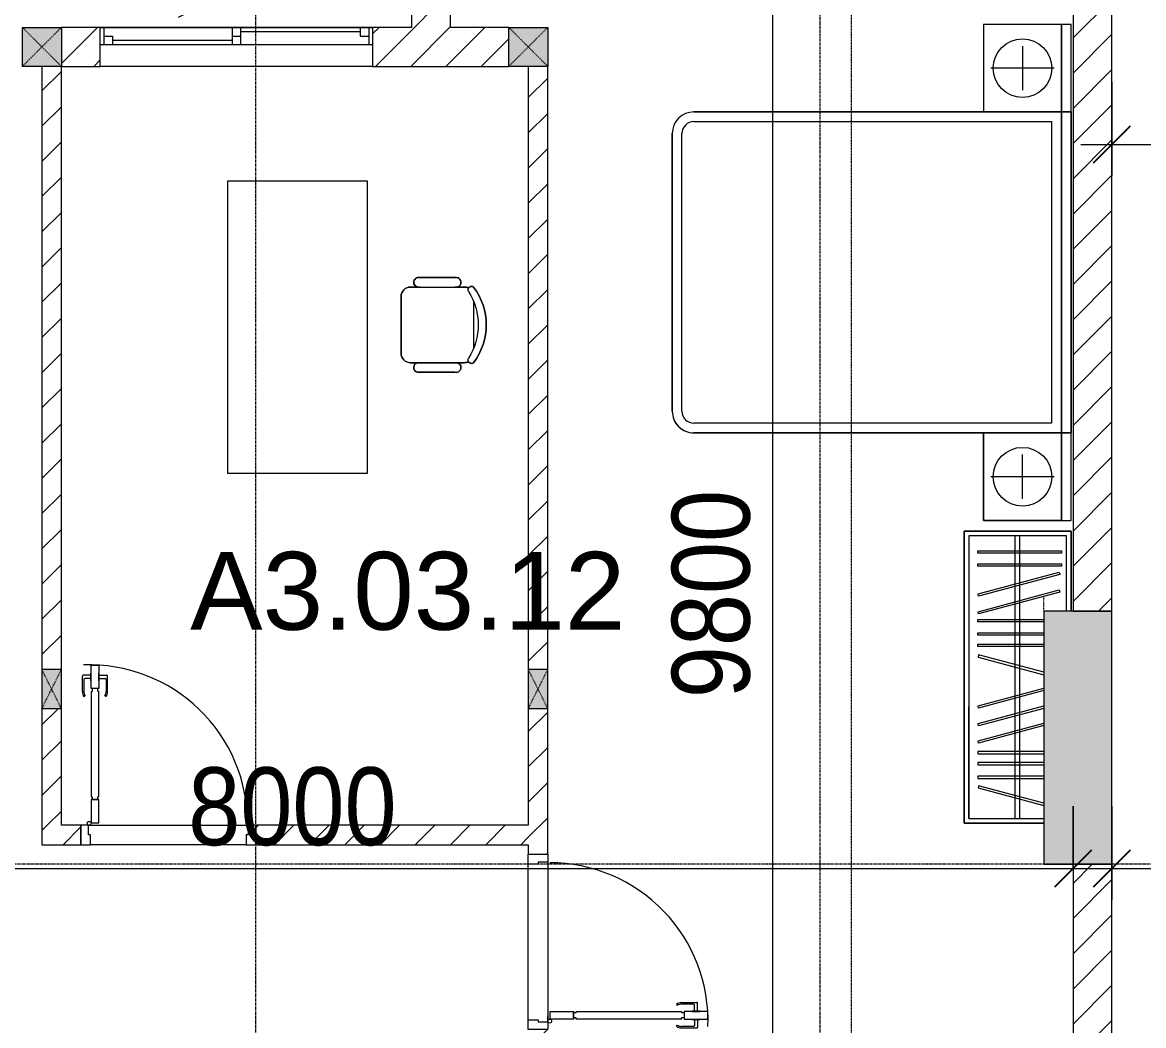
# Model space of a CAD drawing. Header units: millimetres. Extents: x 1591 to 240306, y -15958 to 82755.
# Drawn here: x 121854 to 127616, y 38407 to 43563 of the extents above; entities that cross this region are included whole.
import ezdxf

# ---------------------------------------------------------------- set-up
doc = ezdxf.new("R2010")
doc.units = ezdxf.units.MM
for name, pattern in [('Dash', [6, 3, -3]), ('Dash 1_8_', [6.35, 3.175, -3.175]), ('Dash Dot 3_16_', [7.9375, 4.7625, -1.5875, 0, -1.5875]), ('Grid Line', [22.225, 12.7, -3.175, 3.175, -3.175])]:
    doc.linetypes.add(name, pattern=pattern)
for name, color, linetype, lineweight in [('0-1', 7, 'Continuous', 5), ('A-ANNO-DIMS', 211, 'Continuous', 9), ('A-ANNO-DIMS-160', 211, 'Continuous', 9), ('A-AREA', 32, 'Dash 1_8_', 9), ('A-AREA-IDEN', 2, 'Continuous', 9), ('A-DETL-GENF-1', 9, 'Continuous', 9), ('A-DOOR-1', 254, 'Continuous', 9), ('A-DOOR-2', 9, 'Continuous', 9), ('A-FLOR-2', 9, 'Continuous', 9), ('A-GLAZ', 151, 'Continuous', 9), ('A-WALL-1', 253, 'Continuous', 18), ('A-WALL-2', 9, 'Continuous', 9), ('A-WALL-3', 113, 'Continuous', 18), ('A-WALL-PATT-1', 10, 'Continuous', 9), ('A-WALL-PATT-2', 111, 'Continuous', 9), ('G-ANNO-SYMB-1', 111, 'Dash Dot 3_16_', 18), ('I-FURN', 30, 'Continuous', 9), ('I-FURN-1', 254, 'Continuous', 9), ('S-COLS', 52, 'Continuous', 9), ('S-COLS-1', 52, 'Continuous', 5), ('S-COLS-2', 7, 'Continuous', 18), ('S-COLS-3', 254, 'Continuous', 9), ('S-COLS-4', 253, 'Continuous', 18), ('S-COLS-5', 52, 'Continuous', 18), ('S-COLS-HDLN', 52, 'Dash', 9), ('S-COLS-HDLN-1', 9, 'Dash', 9), ('S-GRID-1', 1, 'Grid Line', 9)]:
    doc.layers.add(name, color=color, linetype=linetype, lineweight=lineweight)
doc.styles.add('Arial_6', font='arial_0.ttf', dxfattribs={"height": 400})
doc.styles.add('UTM Avo', font='UTM Avo.ttf', dxfattribs={"width": 0.9, "height": 400})
doc.dimstyles.new('1_Dim_chi_tiet_2_5', dxfattribs={"dimscale": 304.8, "dimtxt": 399.720379, "dimasz": 0.629921, "dimexe": 0.524934, "dimexo": 0.0625, "dimgap": 0.052493, "dimtad": 1, "dimdec": 0, "dimrnd": 5, "dimzin": 0, "dimdsep": 46, "dimtxsty": 'UTM Avo', "dimblk1": 'OBLIQUE', "dimblk2": 'OBLIQUE', "dimsah": 1, "dimcen": 0.09, "dimdle": 0.524934, "dimazin": 0, "dimtfac": 1, "dimtdec": 4, "dimtix": 1, "dimtmove": 0, "dimatfit": 3, "dimfxl": 1.049869, "dimfxlon": 1, "dimtvp": 1, "dimtolj": 1, "dimtzin": 0, "dimarcsym": 2})
doc.dimstyles.new('1_Dim_chi_tiet_2_5_1', dxfattribs={"dimscale": 304.8, "dimtxt": 399.720379, "dimasz": 0.629921, "dimexe": 0.524934, "dimexo": 0.0625, "dimgap": 0.052493, "dimtad": 1, "dimdec": 0, "dimrnd": 5, "dimzin": 0, "dimdsep": 46, "dimtxsty": 'UTM Avo', "dimblk1": 'OBLIQUE', "dimblk2": 'OBLIQUE', "dimsah": 1, "dimcen": 0.09, "dimdle": 0.524934, "dimazin": 0, "dimtfac": 1, "dimtdec": 4, "dimtix": 1, "dimtmove": 0, "dimatfit": 3, "dimfxl": 1.049869, "dimfxlon": 1, "dimtvp": 1, "dimtolj": 1, "dimtzin": 0, "dimarcsym": 2})
pattern_1 = [(45, (0, 0), (-90.50967, 90.50967), [])]
pattern_2 = [(45, (11001.35, 0), (-90.50967, 90.50967), [])]

# ---------------------------------------------------------------- blocks, each defined once
blk = doc.blocks.new('NCV_TKTC_KET CAU_rvt-1-TKCS_MB TẦNG 3-4')
at = {"layer": 'S-COLS-1'}
blk.add_hatch(color=256, dxfattribs=at).paths.add_polyline_path([(116452.6, 39236.9), (116452.6, 40536.9), (116102.6, 40536.9), (116102.6, 39236.9)])
at = {"layer": 'S-COLS-2'}
for p, q in [((116452.6, 40536.9), (116102.6, 40536.9)), ((116102.6, 40536.9), (116102.6, 39236.9)), ((116452.6, 39236.9), (116452.6, 40536.9)), ((116102.6, 39236.9), (116452.6, 39236.9))]:
    blk.add_line(p, q, dxfattribs=at)
blk = doc.blocks.new('GIUONG NGU-2TAB-1600x2000 - GIUONG NGU-2TAB-1600x2000-885815-TKCS_MB TẦNG 3-4')
at = {"layer": 'I-FURN-1'}
for p, q in [((458.5, 0), (8.5, 0)), ((8.5, 0), (8.5, -50)), ((458.5, -50), (458.5, 0)), ((2108.2, 0), (458.5, 0)), ((458.5, 0), (458.5, -50)), ((458.5, 0), (2108.2, 0)), ((2108.2, -50), (2108.2, 0)), ((458.5, -50), (8.5, -50)), ((8.5, -50), (8.5, -450.3)), ((8.5, -50), (458.5, -50)), ((458.5, -50), (8.5, -50)), ((8.5, -50), (8.5, -450.3)), ((458.5, -450.3), (458.5, -50)), ((2108.2, -50), (458.5, -50)), ((458.5, -50), (458.5, -1938.9)), ((458.5, -50), (2108.2, -50)), ((458.5, -1938.9), (458.5, -50)), ((458.5, -450.3), (458.5, -50)), ((458.5, -50), (2108.2, -50)), ((2558.2, 0), (2108.2, 0)), ((2108.2, 0), (2108.2, -50)), ((2558.2, -50), (2108.2, -50)), ((2108.2, -50), (2108.2, -450.3)), ((2108.2, -1938.9), (2108.2, -50)), ((2108.2, -50), (2558.2, -50)), ((2108.2, -50), (2558.2, -50)), ((2108.2, -450.3), (2108.2, -50)), ((2108.2, -50), (2108.2, -1938.9)), ((2558.2, -50), (2558.2, 0)), ((2558.2, -450.3), (2558.2, -50)), ((2558.2, -50), (2558.2, -450.3)), ((233.5, -86.8), (233.5, -413.5)), ((508.5, -100), (2058.2, -100)), ((508.5, -1938.9), (508.5, -100)), ((2058.2, -100), (2058.2, -1938.9)), ((2333.2, -86.8), (2333.2, -413.5)), ((120.2, -250.2), (346.8, -250.2)), ((2446.5, -250.2), (2219.8, -250.2)), ((8.5, -450.3), (458.5, -450.3)), ((8.5, -450.3), (458.5, -450.3)), ((2108.2, -450.3), (2558.2, -450.3)), ((2558.2, -450.3), (2108.2, -450.3)), ((1997.1, -2000), (569.6, -2000)), ((569.6, -2050), (1997.1, -2050)), ((1997.1, -2050), (569.6, -2050))]:
    blk.add_line(p, q, dxfattribs=at)
for centre in [(233.5, -250.2), (2333.2, -250.2)]:
    blk.add_circle(centre, 150.7, dxfattribs=at)
for centre, radius, start, end in [((569.6, -1938.9), 111.1, 180, 270), ((569.6, -1938.9), 111.1, 180, 270), ((569.6, -1938.9), 61.1, 180, 270), ((1997.1, -1938.9), 111.1, 270, 360), ((1997.1, -1938.9), 61.1, 270, 0), ((1997.1, -1938.9), 111.1, 270, 0)]:
    blk.add_arc(centre, radius, start, end, dxfattribs=at)
blk = doc.blocks.new('DOOR_CW_01 CANH MO-PANEL KINH - DIW_01-900x2200-CỬA GỖ VÂN LAMINATE-553375-TKCS_MB TẦNG 3-4')
at = {"layer": 'A-DETL-GENF-1'}
for p, q in [((-397, -182), (-397, -62)), ((-397, -62), (-357, -62)), ((-357, -62), (-357, -182)), ((-357, -182), (-397, -182)), ((-397, -196), (-391, -196)), ((-397, -738), (-397, -196)), ((-391, -196), (-391, -182)), ((-391, -182), (-363, -182)), ((-363, -182), (-363, -196)), ((-357, -196), (-363, -196)), ((-357, -196), (-357, -738)), ((-442, -737), (-442, -816.5)), ((-434, -799.5), (-434, -737)), ((-433.9, -711.2), (-427.3, -715.8)), ((-397, -738), (-391, -738)), ((-391, -752), (-391, -738)), ((-357, -738), (-363, -738)), ((-363, -738), (-363, -752)), ((-320.1, -711.2), (-326.7, -715.8)), ((-320, -799.5), (-320, -737)), ((-312, -737), (-312, -816.5)), ((-399, -803.5), (-430, -803.5)), ((-399, -792.2), (-399, -831.8)), ((-397, -792.2), (-399, -792.2)), ((-357, -752), (-397, -752)), ((-397, -752), (-397, -872)), ((-397, -792.2), (-397, -831.8)), ((-363, -752), (-391, -752)), ((-357, -872), (-357, -752)), ((-357, -792.2), (-357, -831.8)), ((-357, -792.2), (-355, -792.2)), ((-355, -792.2), (-355, -831.8)), ((-355, -803.5), (-324, -803.5)), ((-399, -820.5), (-438, -820.5)), ((-399, -831.8), (-397, -831.8)), ((-355, -831.8), (-357, -831.8)), ((-355, -820.5), (-316, -820.5)), ((-397, -872), (-357, -872))]:
    blk.add_line(p, q, dxfattribs=at)
blk.add_circle((-407, -60), 10, dxfattribs=at)
for centre, radius, start, end in [((-407, -60), 814, 268, 0), ((-397, -737), 45, 145, 180), ((-397, -737), 37, 145, 180), ((-357, -737), 37, 0, 35), ((-357, -737), 45, 360, 35), ((-430, -799.5), 4, 180, 270), ((-324, -799.5), 4, 270, 0), ((-438, -816.5), 4, 180, 270), ((-316, -816.5), 4, 270, 0)]:
    blk.add_arc(centre, radius, start, end, dxfattribs=at)
at = {"layer": 'A-DOOR-2'}
for p, q in [((-450, -50), (-450, 50)), ((-450, 50), (-400, 50)), ((-400, 50), (-400, 0)), ((400, 0), (400, 50)), ((400, 50), (450, 50)), ((450, 50), (450, -50)), ((-410, -50), (-450, -50)), ((-410, 0), (-410, -50)), ((-400, 0), (-410, 0)), ((-407, -50), (-382, -50)), ((410, 0), (400, 0)), ((410, -50), (410, 0)), ((450, -50), (410, -50))]:
    blk.add_line(p, q, dxfattribs=at)
blk = doc.blocks.new('DOOR_CW_01 CANH MO-PANEL KINH - DIW_01-900x2200-CỬA GỖ VÂN LAMINATE-553393-TKCS_MB TẦNG 3-4')
at = {"layer": 'A-DETL-GENF-1'}
for p, q in [((-397, 872), (-357, 872)), ((-397, 752), (-397, 872)), ((-357, 872), (-357, 752)), ((-442, 737), (-442, 816.5)), ((-399, 820.5), (-438, 820.5)), ((-399, 831.8), (-397, 831.8)), ((-399, 792.2), (-399, 831.8)), ((-397, 792.2), (-397, 831.8)), ((-357, 792.2), (-357, 831.8)), ((-355, 831.8), (-357, 831.8)), ((-355, 792.2), (-355, 831.8)), ((-355, 820.5), (-316, 820.5)), ((-312, 737), (-312, 816.5)), ((-434, 799.5), (-434, 737)), ((-399, 803.5), (-430, 803.5)), ((-397, 792.2), (-399, 792.2)), ((-357, 752), (-397, 752)), ((-363, 752), (-391, 752)), ((-391, 752), (-391, 738)), ((-363, 738), (-363, 752)), ((-357, 792.2), (-355, 792.2)), ((-355, 803.5), (-324, 803.5)), ((-320, 799.5), (-320, 737)), ((-433.9, 711.2), (-427.3, 715.8)), ((-397, 738), (-391, 738)), ((-397, 738), (-397, 196)), ((-357, 738), (-363, 738)), ((-357, 196), (-357, 738)), ((-320.1, 711.2), (-326.7, 715.8)), ((-397, 196), (-391, 196)), ((-357, 182), (-397, 182)), ((-397, 182), (-397, 62)), ((-391, 196), (-391, 182)), ((-391, 182), (-363, 182)), ((-357, 196), (-363, 196)), ((-363, 182), (-363, 196)), ((-357, 62), (-357, 182)), ((-397, 62), (-357, 62))]:
    blk.add_line(p, q, dxfattribs=at)
blk.add_circle((-407, 60), 10, dxfattribs=at)
for centre, radius, start, end in [((-407, 60), 814, 360, 92), ((-438, 816.5), 4, 90, 180), ((-316, 816.5), 4, 0, 90), ((-430, 799.5), 4, 90, 180), ((-324, 799.5), 4, 360, 90), ((-397, 737), 45, 180, 215), ((-397, 737), 37, 180, 215), ((-357, 737), 37, 325, 0), ((-357, 737), 45, 325, 0)]:
    blk.add_arc(centre, radius, start, end, dxfattribs=at)
at = {"layer": 'A-DOOR-2'}
for p, q in [((-410, 50), (-450, 50)), ((-450, 50), (-450, -50)), ((-410, 0), (-410, 50)), ((-400, 0), (-410, 0)), ((-407, 50), (-382, 50)), ((-400, -50), (-400, 0)), ((410, 0), (400, 0)), ((400, 0), (400, -50)), ((450, 50), (410, 50)), ((410, 50), (410, 0)), ((450, -50), (450, 50)), ((-450, -50), (-400, -50)), ((400, -50), (450, -50))]:
    blk.add_line(p, q, dxfattribs=at)
blk = doc.blocks.new('BAN LV A - BAN LV A_dwg_ban hoc2-348006-TKCS_MB TẦNG 3-4')
at = {"layer": 'I-FURN'}
for p, q in [((145.8, 437.4), (-145.8, 437.4)), ((-243, 354.4), (-243, 162)), ((-194.4, 388.8), (-194.4, 113.4)), ((194.4, 113.4), (194.4, 388.8)), ((194.4, 351.4), (194.4, 150.8)), ((243.7, 162), (243.7, 354.4)), ((-120.5, 64.8), (120.5, 64.8))]:
    blk.add_line(p, q, dxfattribs=at)
at = {"layer": 'I-FURN', "flags": 128}
blk.add_lwpolyline([(-737.8, 610.5), (-737.8, 1330.5), (-154.9, 1330.5), (762.2, 1330.5), (762.2, 610.5)], close=True, dxfattribs=at)
at = {"layer": 'I-FURN'}
for centre, radius, start, end in [((-145.8, 388.8), 48.6, 90, 180), ((145.8, 388.8), 48.6, 360, 90), ((-218.7, 347.3), 25.3, 343.7398, 163.7398), ((219.4, 347.3), 25.3, 16.2602, 170.70537), ((-218.7, 154.9), 25.3, 163.7398, 16.2602), ((219.4, 154.9), 25.3, 189.29463, 16.2602), ((-180.2, 75.4), 17.8, 57.97259, 216.69006), ((-145.8, 113.4), 48.6, 180, 207.58444), ((0, 324), 324, 233.1301, 306.8699), ((0, 359.3), 318.2, 237.57575, 302.42425), ((180.2, 75.4), 17.8, 323.30994, 122.02741), ((145.8, 113.4), 48.6, 332.41556, 0)]:
    blk.add_arc(centre, radius, start, end, dxfattribs=at)
blk = doc.blocks.new('BAN LV A - BAN LV A_dwg-348005-TKCS_MB TẦNG 3-4')
at = {"extrusion": (0, 0, -1), "zscale": -1, "rotation": 180}
blk.add_blockref('BAN LV A - BAN LV A_dwg_ban hoc2-348006-TKCS_MB TẦNG 3-4', (-729, 1383.7), dxfattribs=at)
blk = doc.blocks.new('BAN LV A - BAN LV A-348231-TKCS_MB TẦNG 3-4')
at = {"layer": 'I-FURN-1'}
for p, q in [((534.6, 1270.3), (534.6, 1235.9)), ((923.4, 1232.9), (923.4, 1270.3)), ((486, 1221.7), (486, 1029.3)), ((972.7, 1029.3), (972.7, 1221.7)), ((534.6, 1029.3), (534.6, 994.9)), ((923.4, 994.9), (923.4, 1032.3)), ((583.2, 946.3), (874.8, 946.3)), ((1491.2, 773.2), (-8.8, 773.2)), ((-8.8, 773.2), (-8.8, 53.2)), ((1491.2, 53.2), (1491.2, 773.2)), ((-8.8, 53.2), (1491.2, 53.2))]:
    blk.add_line(p, q, dxfattribs=at)
for centre, radius, start, end in [((729, 1059.7), 324, 53.1301, 126.8699), ((548.9, 1308.3), 17.8, 143.30994, 240.59603), ((583.2, 1270.3), 48.6, 152.41556, 180), ((909.2, 1308.3), 17.8, 299.40397, 36.69006), ((874.8, 1270.3), 48.6, 360, 27.58444), ((510.3, 1228.8), 25.3, 16.2602, 196.2602), ((948.4, 1228.8), 25.3, 343.7398, 170.70537), ((510.3, 1036.4), 25.3, 196.2602, 343.7398), ((583.2, 994.9), 48.6, 180, 270), ((874.8, 994.9), 48.6, 270, 360), ((948.4, 1036.4), 25.3, 189.29463, 343.7398)]:
    blk.add_arc(centre, radius, start, end, dxfattribs=at)
blk.add_blockref('BAN LV A - BAN LV A_dwg-348005-TKCS_MB TẦNG 3-4', (0, 0))
blk = doc.blocks.new('G1_SOF - BO TRU - 100x200-745959-TKCS_MB TẦNG 3-4')
at = {"layer": 'S-COLS'}
blk.add_hatch(color=256, dxfattribs=at).paths.add_polyline_path([(-50, 100), (-50, -100), (50, -100), (50, 100)])
at = {"layer": 'S-COLS-4'}
for p, q in [((50, 100), (-50, 100)), ((-50, 100), (-50, -100)), ((50, -100), (50, 100)), ((-50, -100), (50, -100))]:
    blk.add_line(p, q, dxfattribs=at)
at = {"layer": 'S-COLS-HDLN-1'}
for p, q in [((50, 100), (-50, -100)), ((-50, 100), (50, -100))]:
    blk.add_line(p, q, dxfattribs=at)
blk = doc.blocks.new('TU QUAN AO-SUITE ROOM_3 - TU QUAN AO-SUITE ROOM_3-V176-TKCS_MB TẦNG 3-4')
at = {"layer": 'I-FURN-1'}
for p, q in [((-550, 1500), (0, 1500)), ((-550, 0), (-550, 1500)), ((0, 1500), (-550, 1500)), ((-550, 1500), (-550, 0)), ((0, 1500), (0, 1089.6)), ((0, 1089.6), (0, 1500)), ((-24, 1476), (-526, 1476)), ((-526, 1476), (-526, 600)), ((-526, 1476), (-526, 24)), ((-287, 576), (-287, 1476)), ((-263, 576), (-263, 1476)), ((-24, 1089.6), (-24, 1476)), ((-480.1, 1386.9), (-480.1, 1398.9)), ((-480.1, 1398.9), (-50.1, 1398.9)), ((-480.1, 1386.9), (-480.1, 1398.9)), ((-50.1, 1386.9), (-480.1, 1386.9)), ((-50.1, 1398.9), (-50.1, 1386.9)), ((-480.1, 1320.5), (-480.1, 1332.5)), ((-480.1, 1332.5), (-50.1, 1332.5)), ((-480.1, 1320.5), (-480.1, 1332.5)), ((-50.1, 1332.5), (-50.1, 1320.5)), ((-50.1, 1320.5), (-480.1, 1320.5)), ((-478.3, 1178.1), (-61.3, 1289.9)), ((-58.2, 1278.3), (-475.2, 1166.5)), ((-61.3, 1289.9), (-58.2, 1278.3)), ((-478.3, 1086.9), (-61.3, 1198.6)), ((-475.2, 1166.5), (-478.3, 1178.1)), ((-58.2, 1187.1), (-475.2, 1075.3)), ((-61.3, 1198.6), (-58.2, 1187.1)), ((-480.1, 1035.3), (-480.1, 1047.3)), ((-480.1, 1047.3), (-140.1, 1047.3)), ((-480.1, 1035.3), (-480.1, 1047.3)), ((-475.2, 1075.3), (-478.3, 1086.9)), ((-140.1, 1035.3), (-480.1, 1035.3)), ((-480.1, 965.8), (-480.1, 977.8)), ((-480.1, 977.8), (-140.1, 977.8)), ((-480.1, 965.8), (-480.1, 977.8)), ((-140.1, 965.8), (-480.1, 965.8)), ((-480.1, 908.6), (-480.1, 920.6)), ((-480.1, 920.6), (-140.1, 920.6)), ((-480.1, 908.6), (-480.1, 920.6)), ((-140.1, 908.6), (-480.1, 908.6)), ((-475.2, 865.5), (-478.3, 853.9)), ((-140.1, 775.6), (-475.2, 865.5)), ((-478.3, 853.9), (-140.1, 763.2)), ((-478.3, 603.1), (-140.1, 693.8)), ((-140.1, 681.3), (-475.2, 591.5)), ((-526, 24), (-526, 600)), ((-475.2, 591.5), (-478.3, 603.1)), ((-478.3, 511.9), (-140.1, 602.6)), ((-140.1, 590.1), (-475.2, 500.3)), ((-550, 24), (-550, 576)), ((-287, 24), (-287, 576)), ((-263, 24), (-263, 576)), ((-478.3, 423.1), (-140.1, 513.8)), ((-475.2, 500.3), (-478.3, 511.9)), ((-140.1, 501.4), (-475.2, 411.5)), ((-475.2, 411.5), (-478.3, 423.1)), ((-480.1, 368.4), (-480.1, 356.4)), ((-140.1, 368.4), (-480.1, 368.4)), ((-480.1, 356.4), (-140.1, 356.4)), ((-480.1, 311.2), (-480.1, 299.2)), ((-140.1, 311.2), (-480.1, 311.2)), ((-480.1, 299.2), (-140.1, 299.2)), ((-480.1, 241.7), (-480.1, 229.7)), ((-140.1, 241.7), (-480.1, 241.7)), ((-480.1, 229.7), (-140.1, 229.7)), ((-475.2, 192.7), (-478.3, 181.1)), ((-478.3, 181.1), (-140.1, 90.4)), ((-140.1, 102.9), (-475.2, 192.7)), ((-526, 24), (-140.1, 24)), ((-140.1, 0), (-550, 0)), ((-550, 0), (-140.1, 0))]:
    blk.add_line(p, q, dxfattribs=at)
blk = doc.blocks.new('NCV_TKTC_TANG 3 - 4_rvt-2-TKCS_MB TẦNG 3-4')
at = {"layer": 'A-WALL-PATT-1'}
h = blk.add_hatch(dxfattribs=at)
h.set_pattern_fill('FP_1', color=256, style=0, pattern_type=2)
h.set_pattern_definition(pattern_1)
h.paths.add_polyline_path([(111052.6, 39436.9), (111052.6, 40036.9), (110952.6, 40036.9), (110952.6, 39436.9)])
h.paths.add_polyline_path([(111052.6, 40236.9), (111052.6, 43336.9), (110952.6, 43336.9), (110952.6, 40236.9)])
h = blk.add_hatch(dxfattribs=at)
h.set_pattern_fill('FP_1', color=256, style=0, pattern_type=2)
h.set_pattern_definition(pattern_1)
h.paths.add_polyline_path([(113552.6, 38287.8), (113552.6, 38387.4), (113452.6, 38387.4), (113452.6, 38287.8)])
h.paths.add_polyline_path([(113552.6, 39287.4), (113552.6, 40036.9), (113452.6, 40036.9), (113452.6, 39287.4)])
h.paths.add_polyline_path([(113473.1, 40236.9), (113552.6, 40236.9), (113552.6, 43336.9), (113452.6, 43336.9), (113452.6, 40236.9)])
h = blk.add_hatch(dxfattribs=at)
h.set_pattern_fill('FP_1', color=256, style=0, pattern_type=2)
h.set_pattern_definition(pattern_1)
h.paths.add_polyline_path([(111152.6, 39336.9), (111152.6, 39436.9), (110952.6, 39436.9), (110952.6, 39336.9)])
h.paths.add_polyline_path([(112535.5, 39336.9), (113452.6, 39336.9), (113452.6, 39436.9), (112052.6, 39436.9), (112052.6, 39336.9)])
at = {"layer": 'A-FLOR-2'}
for p, q in [((111192.6, 39436.9), (112012.6, 39436.9)), ((112002.6, 39336.9), (111202.6, 39336.9)), ((113552.6, 39247.4), (113552.6, 38427.4)), ((113452.6, 38437.4), (113452.6, 39237.4))]:
    blk.add_line(p, q, dxfattribs=at)
at = {"layer": 'A-WALL-1'}
for p, q in [((110952.6, 43336.9), (110952.6, 40236.9)), ((111052.6, 40236.9), (111052.6, 43336.9)), ((113452.6, 43336.9), (113452.6, 40236.9)), ((113552.6, 40236.9), (113552.6, 43336.9)), ((110952.6, 40036.9), (110952.6, 39436.9)), ((111052.6, 39436.9), (111052.6, 40036.9)), ((113452.6, 40036.9), (113452.6, 39436.9)), ((113552.6, 39287.4), (113552.6, 40036.9)), ((110952.6, 39436.9), (110952.6, 39336.9)), ((111152.6, 39436.9), (111052.6, 39436.9)), ((111152.6, 39336.9), (111152.6, 39436.9)), ((113452.6, 39436.9), (112052.6, 39436.9)), ((112052.6, 39436.9), (112052.6, 39336.9)), ((110952.6, 39336.9), (111152.6, 39336.9)), ((112052.6, 39336.9), (113452.6, 39336.9)), ((113452.6, 39336.9), (113452.6, 39287.4)), ((113452.6, 39287.4), (113552.6, 39287.4))]:
    blk.add_line(p, q, dxfattribs=at)
at = {"layer": 'A-WALL-2'}
for p, q in [((111192.6, 39436.9), (112012.6, 39436.9)), ((112002.6, 39336.9), (111202.6, 39336.9)), ((113552.6, 39247.4), (113552.6, 38427.4)), ((113452.6, 38437.4), (113452.6, 39237.4))]:
    blk.add_line(p, q, dxfattribs=at)
at = {"layer": 'A-DOOR-1'}
blk.add_blockref('DOOR_CW_01 CANH MO-PANEL KINH - DIW_01-900x2200-CỬA GỖ VÂN LAMINATE-553393-TKCS_MB TẦNG 3-4', (111602.6, 39386.9), dxfattribs=at)
at = {"layer": 'A-DOOR-1', "rotation": 90.0000000000001}
blk.add_blockref('DOOR_CW_01 CANH MO-PANEL KINH - DIW_01-900x2200-CỬA GỖ VÂN LAMINATE-553375-TKCS_MB TẦNG 3-4', (113502.6, 38837.4), dxfattribs=at)
at = {"layer": 'I-FURN-1'}
for name, p, rotation in [('GIUONG NGU-2TAB-1600x2000 - GIUONG NGU-2TAB-1600x2000-885815-TKCS_MB TẦNG 3-4', (116242.6, 43561.3), 270.0000000000008), ('BAN LV A - BAN LV A-348231-TKCS_MB TẦNG 3-4', (111852.6, 42737.4), 269.9999999999999)]:
    blk.add_blockref(name, p, dxfattribs=dict(at, rotation=rotation))
blk.add_blockref('TU QUAN AO-SUITE ROOM_3 - TU QUAN AO-SUITE ROOM_3-V176-TKCS_MB TẦNG 3-4', (116242.6, 39447.4), dxfattribs=at)
at = {"layer": 'S-COLS-3', "rotation": 180}
for p in [(111002.6, 40136.9), (113502.6, 40136.9)]:
    blk.add_blockref('G1_SOF - BO TRU - 100x200-745959-TKCS_MB TẦNG 3-4', p, dxfattribs=at)
blk = doc.blocks.new('1_FAMILY RVT - W01-WxH 1400x1400xmm-411185-TKCS_MB TẦNG 3-4')
at = {"layer": 'A-GLAZ'}
for p, q in [((-700, 103.81), (700, 103.81)), ((-700, -96.19), (-700, 103.81)), ((700, 103.81), (700, -96.19)), ((-700, -7.29), (-680.95, -7.29)), ((-680.95, -7.29), (-22.225, -7.29)), ((-680.95, -96.19), (-680.95, -7.29)), ((-636.5, -51.74), (-680.95, -51.74)), ((-636.5, -96.19), (-636.5, -51.74)), ((-22.225, -7.29), (22.225, -7.29)), ((-22.225, -7.29), (-22.225, -96.19)), ((22.225, -51.74), (-22.225, -51.74)), ((22.225, -7.29), (636.5, -7.29)), ((22.225, -96.19), (22.225, -7.29)), ((22.225, -29.515), (636.5, -29.515)), ((636.5, -7.29), (700, -7.29)), ((636.5, -51.74), (636.5, -7.29)), ((680.95, -51.74), (636.5, -51.74)), ((680.95, -96.19), (680.95, -7.29)), ((700, -96.19), (-700, -96.19)), ((-700, -96.19), (-636.5, -96.19)), ((-636.5, -73.965), (-22.225, -73.965)), ((-636.5, -96.19), (-22.225, -96.19)), ((-22.225, -96.19), (22.225, -96.19)), ((22.225, -96.19), (680.95, -96.19)), ((680.95, -96.19), (700, -96.19)), ((248.4, -172.39), (299.2, -146.99)), ((248.4, -172.39), (299.2, -197.79)), ((248.4, -172.39), (451.6, -172.39))]:
    blk.add_line(p, q, dxfattribs=at)
blk = doc.blocks.new('G1_SOF - BO TRU - 200x200-3054294-TKCS_MB TẦNG 3-4')
at = {"layer": 'S-COLS'}
blk.add_hatch(color=256, dxfattribs=at).paths.add_polyline_path([(100, 100), (-100, 100), (-100, -100), (100, -100)])
at = {"layer": 'S-COLS-5'}
for p, q in [((-100, 100), (100, 100)), ((-100, -100), (-100, 100)), ((100, 100), (100, -100)), ((100, -100), (-100, -100))]:
    blk.add_line(p, q, dxfattribs=at)
at = {"layer": 'S-COLS-HDLN'}
for p, q in [((100, -100), (-100, 100)), ((-100, -100), (100, 100))]:
    blk.add_line(p, q, dxfattribs=at)
blk = doc.blocks.new('DIMBLOCK173-TKCS_MB TẦNG 3-4')
at = {"layer": 'A-ANNO-DIMS-160'}
for p, q in [((127453.9, 39534.8), (127453.9, 39054.8)), ((127453.9, 39214.8), (127453.9, 39534.8)), ((129853.8, 39534.8), (129853.8, 39054.8)), ((129853.8, 39214.8), (129853.8, 39534.8)), ((127293.9, 39214.8), (130013.8, 39214.8))]:
    blk.add_line(p, q, dxfattribs=at)
at = {"layer": 'A-ANNO-DIMS-160', "lineweight": 25}
for p, q in [((127453.9, 39214.8), (127549.9, 39310.8)), ((129853.8, 39214.8), (129949.8, 39310.8)), ((127453.9, 39214.8), (127357.9, 39118.8)), ((129853.8, 39214.8), (129757.8, 39118.8))]:
    blk.add_line(p, q, dxfattribs=at)
at = {"layer": 'A-ANNO-DIMS-160', "color": 0, "insert": (128106.1, 39734.4), "char_height": 400, "width": 1314.636, "attachment_point": 1, "line_spacing_factor": 1.110334, "style": 'UTM Avo'}
blk.add_mtext('2400', dxfattribs=at)
blk = doc.blocks.new('_Oblique')
at = {"color": 0, "linetype": 'ByBlock', "lineweight": -2}
blk.add_line((-0.5, -0.5), (0.5, 0.5), dxfattribs=at)
blk = doc.blocks.new('DIMBLOCK174-TKCS_MB TẦNG 3-4')
at = {"layer": 'A-ANNO-DIMS-160'}
for p, q in [((127453.9, 43254.8), (127453.9, 42774.8)), ((127453.9, 42934.8), (127453.9, 43254.8)), ((129503.9, 43254.8), (129503.9, 42774.8)), ((129503.9, 42934.8), (129503.9, 43254.8)), ((127293.9, 42934.8), (129663.9, 42934.8))]:
    blk.add_line(p, q, dxfattribs=at)
at = {"layer": 'A-ANNO-DIMS-160', "lineweight": 25}
for p, q in [((127453.9, 42934.8), (127549.9, 43030.8)), ((129503.9, 42934.8), (129599.9, 43030.8)), ((127453.9, 42934.8), (127357.9, 42838.8)), ((129503.9, 42934.8), (129407.9, 42838.8))]:
    blk.add_line(p, q, dxfattribs=at)
at = {"layer": 'A-ANNO-DIMS-160', "color": 0, "insert": (127931.1, 43454.4), "char_height": 400, "width": 1314.636, "attachment_point": 1, "line_spacing_factor": 1.110334, "style": 'UTM Avo'}
blk.add_mtext('2050', dxfattribs=at)
blk = doc.blocks.new('DIMBLOCK342-TKCS_MB TẦNG 3-4')
at = {"layer": 'A-ANNO-DIMS-160'}
for p, q in [((119253.9, 39534.8), (119253.9, 39054.8)), ((119253.9, 39214.8), (119253.9, 39534.8)), ((127253.9, 39534.8), (127253.9, 39054.8)), ((127253.9, 39214.8), (127253.9, 39534.8)), ((119093.9, 39214.8), (127413.9, 39214.8))]:
    blk.add_line(p, q, dxfattribs=at)
at = {"layer": 'A-ANNO-DIMS-160', "lineweight": 25}
for p, q in [((119253.9, 39214.8), (119349.9, 39310.8)), ((127253.9, 39214.8), (127349.9, 39310.8)), ((119253.9, 39214.8), (119157.9, 39118.8)), ((127253.9, 39214.8), (127157.9, 39118.8))]:
    blk.add_line(p, q, dxfattribs=at)
at = {"layer": 'A-ANNO-DIMS-160', "color": 0, "insert": (122706.1, 39734.4), "char_height": 400, "width": 1314.636, "attachment_point": 1, "line_spacing_factor": 1.110334, "style": 'UTM Avo'}
blk.add_mtext('8000', dxfattribs=at)
blk = doc.blocks.new('DIMBLOCK387-TKCS_MB TẦNG 3-4')
at = {"layer": 'A-ANNO-DIMS-160'}
for p, q in [((125711.4, 35577.4), (125711.4, 45697.4)), ((125391.4, 45537.4), (125871.4, 45537.4)), ((125711.4, 45537.4), (125391.4, 45537.4)), ((125391.4, 35737.4), (125871.4, 35737.4)), ((125711.4, 35737.4), (125391.4, 35737.4))]:
    blk.add_line(p, q, dxfattribs=at)
at = {"layer": 'A-ANNO-DIMS-160', "lineweight": 25}
for p, q in [((125711.4, 45537.4), (125615.4, 45633.4)), ((125711.4, 45537.4), (125807.4, 45441.4)), ((125711.4, 35737.4), (125615.4, 35833.4)), ((125711.4, 35737.4), (125807.4, 35641.4))]:
    blk.add_line(p, q, dxfattribs=at)
at = {"layer": 'A-ANNO-DIMS-160', "color": 0, "insert": (125191.8, 40089.6), "char_height": 400, "width": 1314.636, "attachment_point": 1, "rotation": 90, "line_spacing_factor": 1.110334, "style": 'UTM Avo'}
blk.add_mtext('9800', dxfattribs=at)

msp = doc.modelspace()

# ---------------------------------------------------------------- hatches: boundary and pattern name
at = {"layer": 'A-WALL-PATT-2'}
h = msp.add_hatch(dxfattribs=at)
h.set_pattern_fill('FP_1', color=256, style=0, pattern_type=2)
h.set_pattern_definition(pattern_2)
h.paths.add_polyline_path([(123853.9, 43536.9), (124053.9, 43536.9), (124053.9, 43636.9), (123853.9, 43636.9)])
h.paths.add_polyline_path([(124053.9, 44236.9), (124053.9, 44336.9), (123853.9, 44336.9), (123853.9, 44236.9)])
h = msp.add_hatch(dxfattribs=at)
h.set_pattern_fill('FP_1', color=256, style=0, pattern_type=2)
h.set_pattern_definition(pattern_2)
h.paths.add_polyline_path([(127453.9, 40536.9), (127453.9, 43836.9), (127253.9, 43836.9), (127253.9, 40536.9)])
h = msp.add_hatch(dxfattribs=at)
h.set_pattern_fill('FP_1', color=256, style=0, pattern_type=2)
h.set_pattern_definition(pattern_2)
h.paths.add_polyline_path([(119353.9, 43336.9), (119353.9, 43536.9), (119253.9, 43536.9), (119253.9, 43336.9)])
h.paths.add_polyline_path([(121853.9, 43336.9), (121854, 43336.9), (121853.9, 43536.9)])
h.paths.add_polyline_path([(122054, 43336.9), (122253.9, 43336.9), (122253.9, 43536.9), (122054, 43536.9), (122054, 43436.9)])
h.paths.add_polyline_path([(123653.9, 43336.9), (124353.9, 43336.9), (124353.9, 43536.9), (123653.9, 43536.9)])
h = msp.add_hatch(dxfattribs=at)
h.set_pattern_fill('FP_1', color=256, style=0, pattern_type=2)
h.set_pattern_definition(pattern_2)
h.paths.add_polyline_path([(127253.9, 35737.4), (127453.9, 35737.4), (127453.9, 39236.9), (127253.9, 39236.9), (127253.9, 35786.5)])

# ---------------------------------------------------------------- linework, layer by layer
at = {"layer": 'A-AREA'}
msp.add_line((127103.9, 40536.9), (127103.9, 40618.4), dxfattribs=at)
at = {"layer": 'A-WALL-3'}
for p, q in [((127253.9, 43836.9), (127253.9, 40536.9)), ((127453.9, 40536.9), (127453.9, 43836.9)), ((123853.9, 43636.9), (123853.9, 43536.9)), ((124053.9, 43536.9), (124053.9, 43636.9)), ((122253.9, 43536.9), (122054, 43536.9)), ((123853.9, 43536.9), (123653.9, 43536.9)), ((124353.9, 43536.9), (124053.9, 43536.9)), ((122054, 43336.9), (122253.9, 43336.9)), ((123653.9, 43336.9), (124353.9, 43336.9)), ((127253.9, 40536.9), (127453.9, 40536.9)), ((127253.9, 39236.9), (127253.9, 35737.4)), ((127453.9, 39236.9), (127253.9, 39236.9)), ((127453.9, 35737.4), (127453.9, 39236.9))]:
    msp.add_line(p, q, dxfattribs=at)
at = {"layer": 'G-ANNO-SYMB-1'}
msp.add_line((126113.9, 82373.8), (126113.9, 13547.9), dxfattribs=at)
at = {"layer": 'S-GRID-1'}
for p, q in [((123054, 19175.3), (123054, 76690.4)), ((125953.9, 19175.3), (125953.9, 76690.4)), ((127453.9, 19175.3), (127453.9, 76690.4)), ((139245.7, 39236.9), (45492.6, 39236.9))]:
    msp.add_line(p, q, dxfattribs=at)

# ---------------------------------------------------------------- block references
at = {"layer": '0-1'}
for name in ['NCV_TKTC_KET CAU_rvt-1-TKCS_MB TẦNG 3-4', 'NCV_TKTC_TANG 3 - 4_rvt-2-TKCS_MB TẦNG 3-4']:
    msp.add_blockref(name, (11001.4, 0), dxfattribs=at)
at = {"layer": 'A-GLAZ', "rotation": 180}
msp.add_blockref('1_FAMILY RVT - W01-WxH 1400x1400xmm-411185-TKCS_MB TẦNG 3-4', (122953.9, 43440.7), dxfattribs=at)
at = {"layer": 'S-COLS', "rotation": 180}
for p in [(121954, 43436.9), (124453.9, 43436.9)]:
    msp.add_blockref('G1_SOF - BO TRU - 200x200-3054294-TKCS_MB TẦNG 3-4', p, dxfattribs=at)

# ---------------------------------------------------------------- texts
at = {"layer": 'A-AREA-IDEN', "insert": (123834.2, 40435.9), "char_height": 400, "width": 2233.6, "attachment_point": 8, "line_spacing_factor": 0.936439, "style": 'Arial_6'}
msp.add_mtext('\\pt8,16,24,32,40,48,56,64,72,80,88,96,104,112,120,128,136,144,152,160,168,176,184,192,200,208,216,224,232,240,248,256;A3.03.12', dxfattribs=at)

# ---------------------------------------------------------------- dimensions: what is measured, and where the dimension line sits
at = {"layer": 'A-ANNO-DIMS'}
dim = msp.add_linear_dim(base=(125711.4, 45537.4), p1=(125391.4, 35737.4), p2=(125391.4, 45537.4), angle=90, dimstyle='1_Dim_chi_tiet_2_5_1', override={"dimpost": '<>', "dimfxl": 9800}, dxfattribs=at)
dim.commit()
dim.dimension.update_dxf_attribs({"geometry": 'DIMBLOCK387-TKCS_MB TẦNG 3-4', "text_midpoint": (125488.4, 40637.4)})
for base, p1, p2, dimstyle, override, picture, middle in [((129503.9, 42934.8), (127453.9, 43254.8), (129503.9, 43254.8), '1_Dim_chi_tiet_2_5', {"dimpost": '<>', "dimfxl": 2050}, 'DIMBLOCK174-TKCS_MB TẦNG 3-4', (128478.9, 43157.8)), ((127253.9, 39214.8), (119253.9, 39534.8), (127253.9, 39534.8), '1_Dim_chi_tiet_2_5_1', {"dimpost": '<>', "dimfxl": 8000}, 'DIMBLOCK342-TKCS_MB TẦNG 3-4', (123253.9, 39437.8)), ((129853.8, 39214.8), (127453.9, 39534.8), (129853.8, 39534.8), '1_Dim_chi_tiet_2_5', {"dimpost": '<>', "dimfxl": 2399.928669}, 'DIMBLOCK173-TKCS_MB TẦNG 3-4', (128653.9, 39437.8))]:
    dim = msp.add_linear_dim(base=base, p1=p1, p2=p2, dimstyle=dimstyle, override=override, dxfattribs=at)
    dim.commit()
    dim.dimension.update_dxf_attribs({"geometry": picture, "text_midpoint": middle})

doc.saveas('drawing.dxf')
